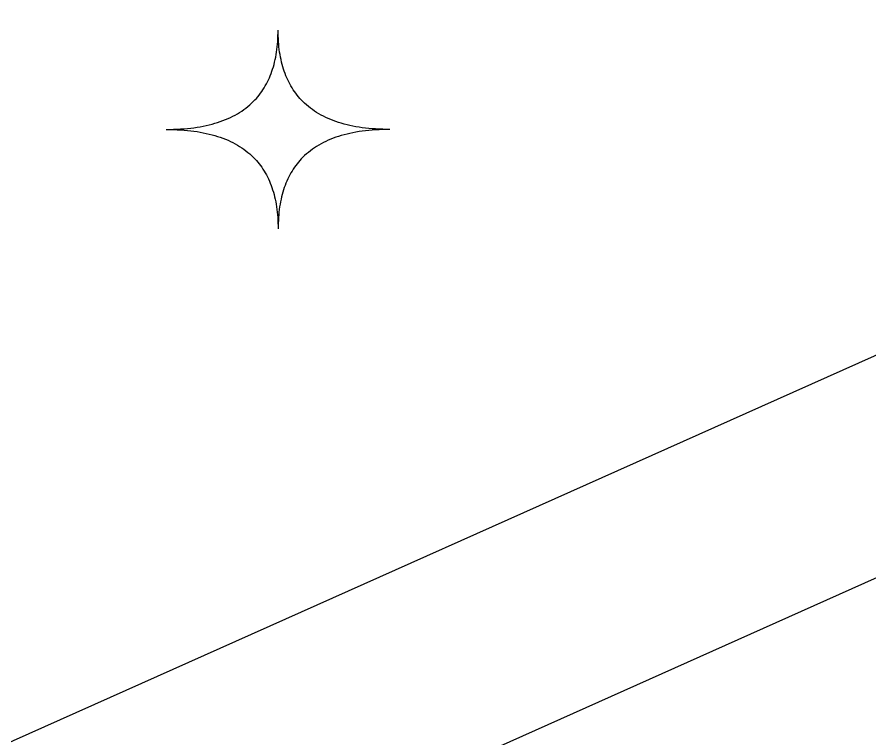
# Model space of a CAD drawing. Header units: millimetres. Extents: x -37.1 to 17.5, y -29.9 to 15.1.
# Drawn here: x -29.048 to -27.141, y -26.18 to -24.565 of the extents above; entities that cross this region are included whole.
import ezdxf

# ---------------------------------------------------------------- set-up
doc = ezdxf.new("R2010")
doc.units = ezdxf.units.MM
doc.header["$MEASUREMENT"] = 0
doc.layers.add('Layer 01', color=12, linetype='Continuous', true_color=0xc80000)

msp = doc.modelspace()

# ---------------------------------------------------------------- linework, layer by layer
at = {"layer": 'Layer 01', "linetype": 'Continuous', "lineweight": 25}
for p, q in [((-20.8673, -22.5216), (-35.5198, -29.0744)), ((-26.8144, -25.6797), (-28.6402, -26.4962))]:
    msp.add_line(p, q, dxfattribs=at)
at = {"layer": 'Layer 01'}
for points in [[(-28.7147, -24.8166), (-28.4647, -24.8166), (-28.4647, -24.5942)], [(-28.2147, -24.8166), (-28.4647, -24.8166), (-28.4647, -24.5942)], [(-28.7147, -24.8166), (-28.4647, -24.8166), (-28.4647, -25.039)], [(-28.2147, -24.8166), (-28.4647, -24.8166), (-28.4647, -25.039)]]:
    msp.add_open_spline(points, degree=2, dxfattribs=at)

doc.saveas('drawing.dxf')
